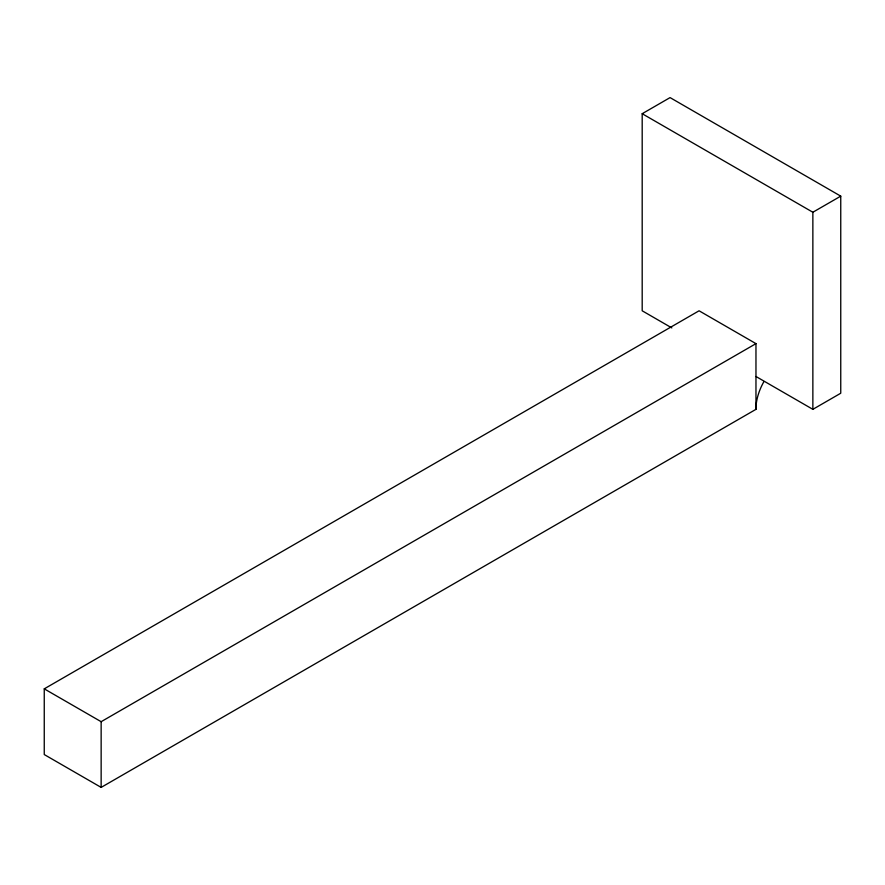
<?xml version="1.0" encoding="UTF-8"?>
<svg xmlns="http://www.w3.org/2000/svg" width="885" height="885" viewBox="0 0 885 885"><rect width="100%" height="100%" fill="white"/><g stroke="black" fill="none" stroke-linecap="round" stroke-linejoin="round"><path stroke-width="1.33" d="M671.815 327.904L642.189 310.79L642.189 113.711L670.067 97.604L840.75 196.149L840.75 393.228L812.861 409.335L755.967 376.49M642.189 113.711L812.861 212.245L840.75 196.149M44.25 688.851L699.073 310.79L755.967 343.634L755.967 409.335L101.144 787.396L44.25 754.551L44.25 688.851L101.144 721.695L755.967 343.634M812.861 212.245L812.861 409.335M101.144 721.695L101.144 787.396M755.967 409.335A39.449 22.778 -60 0 1 763.943 381.546"/></g></svg>
